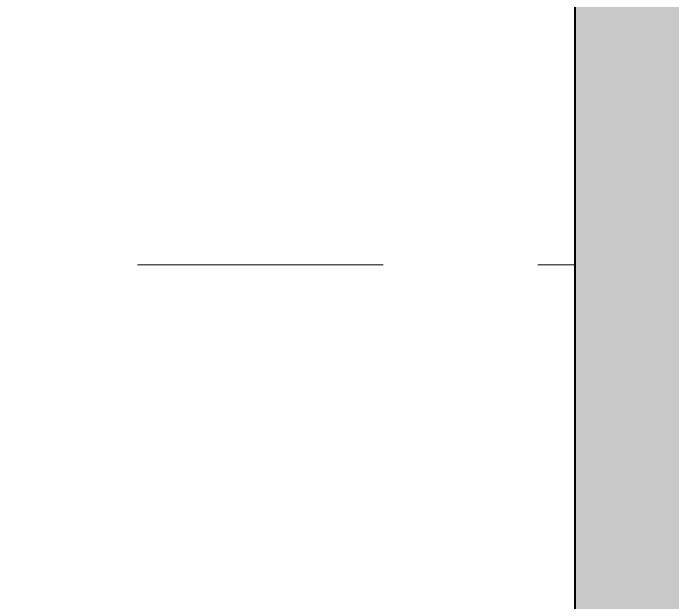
# Model space of a CAD drawing. Header units: millimetres. Extents: x 898 to 1196, y 229 to 443.
# Drawn here: x 1110.0507 to 1110.4769, y 400.3304 to 400.7118 of the extents above; entities that cross this region are included whole.
import ezdxf

# ---------------------------------------------------------------- set-up
doc = ezdxf.new("R2010")
doc.units = ezdxf.units.MM
doc.linetypes.add('HIDDEN2', pattern=[4.7625, 3.175, -1.5875])
for name, color, linetype, lineweight in [('COMMANDE CH SOL', 20, 'Continuous', 35), ('p caché', 3, 'HIDDEN2', 20), ('p hachure', 253, 'Continuous', 15), ('p mur', 7, 'Continuous', 40)]:
    doc.layers.add(name, color=color, linetype=linetype, lineweight=lineweight)

msp = doc.modelspace()

# ---------------------------------------------------------------- hatches: boundary and pattern name
at = {"layer": 'p hachure', "transparency": 33554559}
h = msp.add_hatch(color=256, dxfattribs=at)
h.dxf.hatch_style = 1
h.paths.add_polyline_path([(1109.51347, 399.9491), (1109.61347, 399.9491), (1109.61347, 400.5491), (1109.51347, 400.5491)], flags=0)
h.paths.add_polyline_path([(1107.06347, 402.5491), (1107.06347, 401.5491), (1107.71347, 401.5491), (1107.71347, 402.3491), (1110.41347, 402.3491), (1110.41347, 399.9491), (1110.51347, 399.9491), (1110.51347, 401.7991), (1111.01347, 401.7991), (1111.01347, 401.8991), (1110.51347, 401.8991), (1110.51347, 402.5491), (1110.41347, 402.5491), (1110.41347, 402.4491), (1107.71347, 402.4491), (1107.71347, 402.5491)])
h.paths.add_polyline_path([(1107.16347, 401.9991), (1107.16347, 401.6491), (1107.46347, 401.6491), (1107.46347, 401.9991)], flags=16)
h.paths.add_polyline_path([(1107.16347, 402.4491), (1107.16347, 402.0991), (1107.46347, 402.0991), (1107.46347, 402.4491)], flags=16)

# ---------------------------------------------------------------- linework, layer by layer
at = {"layer": 'COMMANDE CH SOL', "color": 1}
msp.add_open_spline([(1110.46621, 400.14805), (1110.79535, 402.98571), (1110.84445, 405.50318), (1110.64774, 409.11729), (1110.56834, 409.7808), (1110.18981, 410.05681), (1109.64089, 410.29098), (1109.6355, 410.29082)], degree=3, dxfattribs=at)
at = {"layer": 'p caché', "ltscale": 0.05}
msp.add_line((1109.61347, 400.5491), (1110.41347, 400.5491), dxfattribs=at)
at = {"layer": 'p mur'}
msp.add_line((1110.41347, 402.3491), (1110.41347, 399.9491), dxfattribs=at)

doc.saveas('drawing.dxf')
